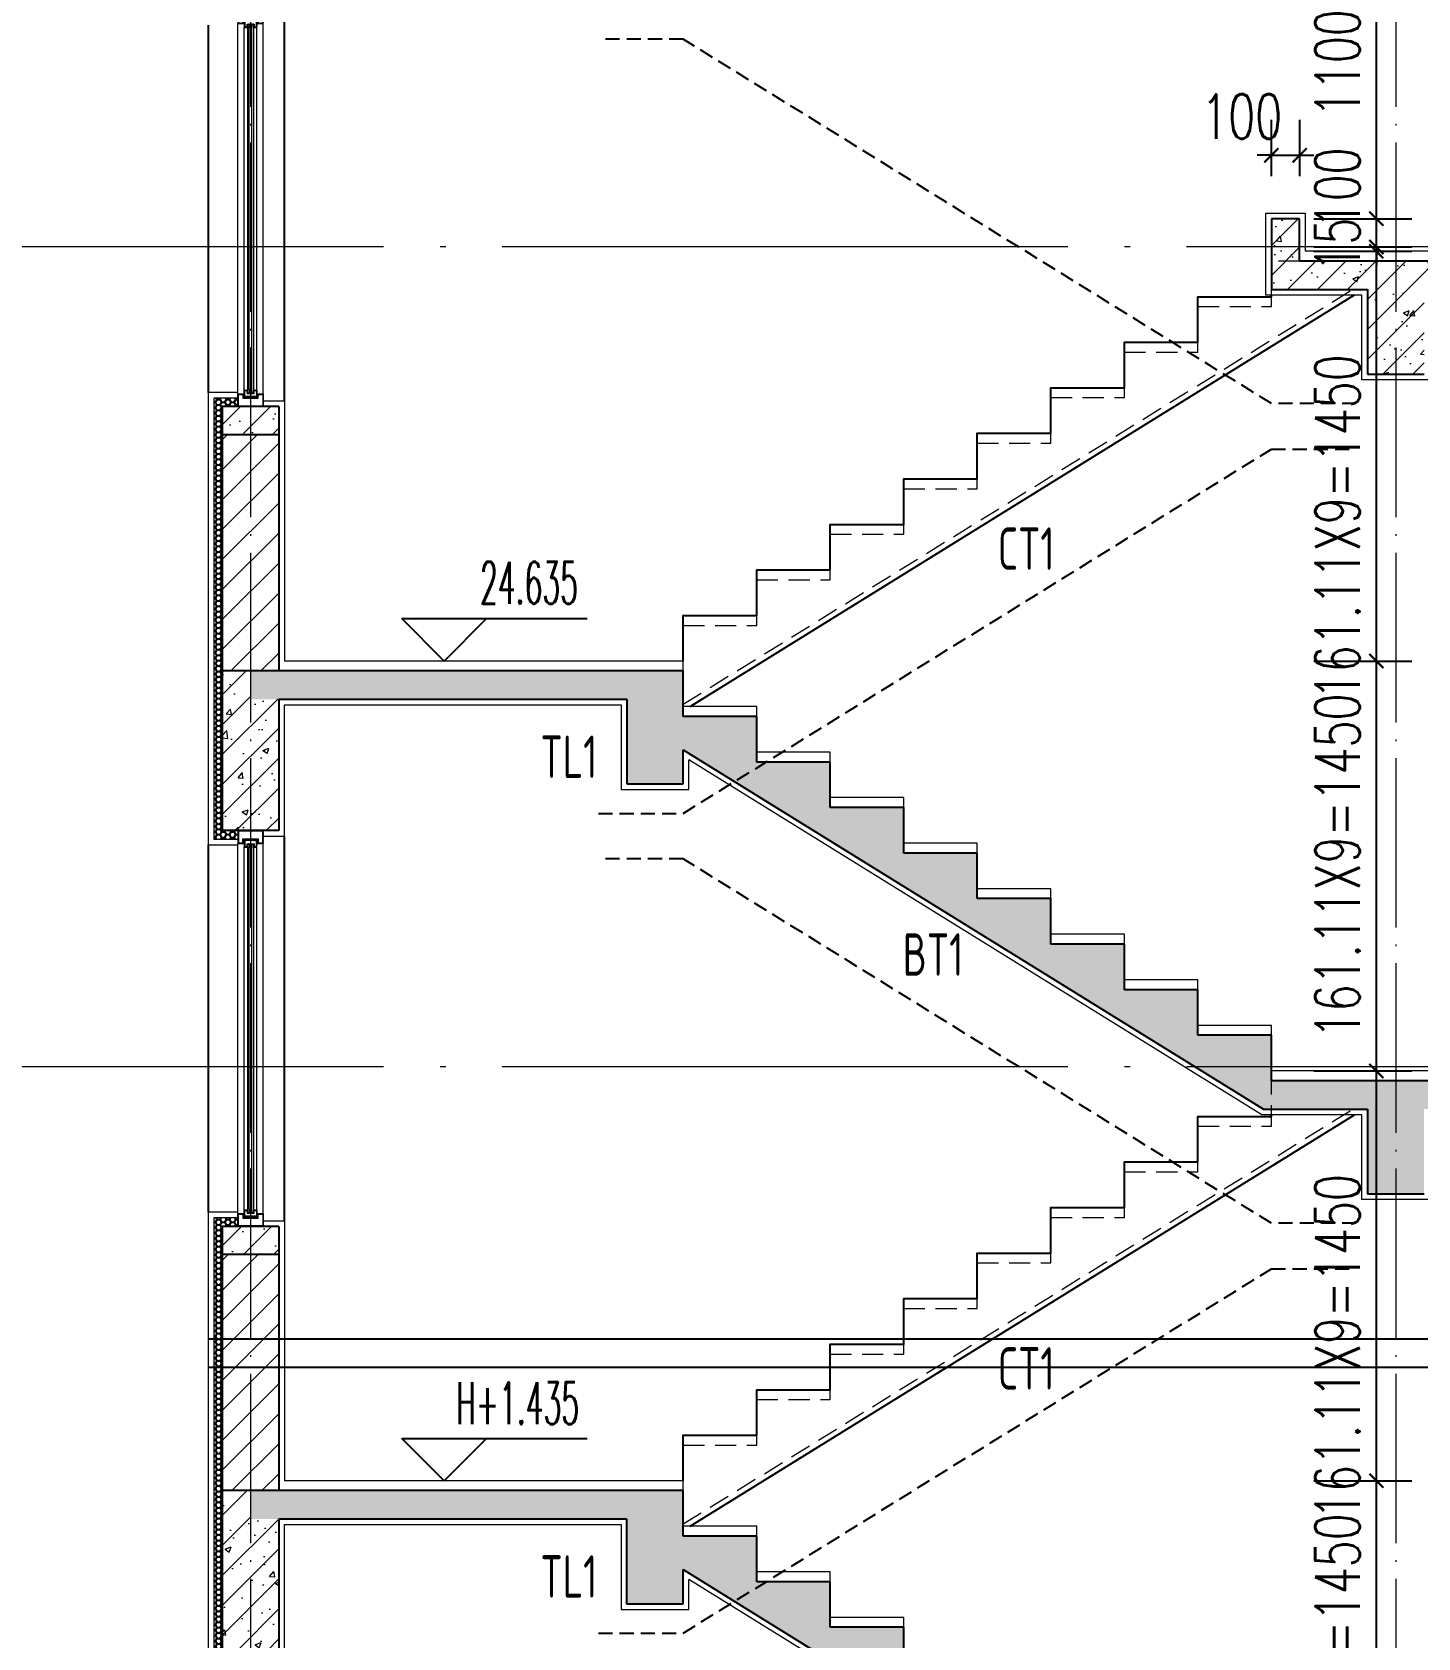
# Model space of a CAD drawing. Extents: x -668857 to 154266, y -275694 to 291306.
# Drawn here: x 44411 to 49312, y 215841 to 221522 of the extents above; entities that cross this region are included whole.
import ezdxf
from ezdxf.enums import TextEntityAlignment as Align

# ---------------------------------------------------------------- set-up
doc = ezdxf.new("R2010")
doc.units = 0
doc.header["$LTSCALE"] = 1000
doc.linetypes.add('DOTE', pattern=[2.42, 2, -0.2, 0.02, -0.2])
doc.linetypes.add('HIDDEN', pattern=[0.375, 0.25, -0.125])
doc.layers.get('0').update_dxf_attribs({"linetype": 'CONTINUOUS'})
doc.layers.get('DEFPOINTS').update_dxf_attribs({"linetype": 'CONTINUOUS'})
for name, color, linetype in [('DIM_ELEV', 3, 'CONTINUOUS'), ('DIM_SYMB', 3, 'CONTINUOUS'), ('PUB_TEXT', 2, 'CONTINUOUS'), ('TEXT', 2, 'CONTINUOUS'), ('WALL', 5, 'CONTINUOUS'), ('审核', 1, 'CONTINUOUS'), ('尺寸标注', 86, 'CONTINUOUS'), ('看线', 251, 'CONTINUOUS'), ('立面-看线', 251, 'CONTINUOUS')]:
    doc.layers.add(name, color=color, linetype=linetype)
for name, color, linetype, lineweight in [('DOTE', 19, 'DOTE', 9), ('PUB_HATCH', 8, 'CONTINUOUS', 9), ('S_WINDOW', 144, 'CONTINUOUS', 15), ('STAIR', 2, 'CONTINUOUS', 18), ('内粉刷', 37, 'CONTINUOUS', 9), ('细细', 250, 'CONTINUOUS', 0)]:
    doc.layers.add(name, color=color, linetype=linetype, lineweight=lineweight)
doc.styles.add('_TCH_DIM', font='SIMPLEX.shx', dxfattribs={"width": 0.7, "bigfont": 'GBCBIG.shx'})
doc.styles.add('_TCH_DIM_T3', font='SIMPLEX', dxfattribs={"width": 0.705882, "bigfont": 'GBCBIG'})
doc.styles.add('TSSD_REIN', font='tssdeng.shx', dxfattribs={"width": 0.7, "height": 300, "bigfont": 'tssdchn.shx'})
doc.dimstyles.new('_TCH_ARCH&&50', dxfattribs={"dimtxt": 157.5, "dimasz": 50, "dimexe": 125, "dimexo": 150, "dimgap": 58.75, "dimtad": 1, "dimdec": 0, "dimzin": 0, "dimdsep": 46, "dimtxsty": '_TCH_DIM_T3', "dimblk": 'ARCHTICK', "dimcen": 0.09, "dimclrt": 7, "dimazin": 0, "dimtfac": 1, "dimtdec": 0, "dimtix": 1, "dimtmove": 2, "dimatfit": 3, "dimldrblk": 'ARCHTICK', "dimfxl": 0, "dimtolj": 1, "dimtzin": 0, "dimarcsym": 0})
pattern_1 = [(315, (-218910.2607, -140541.0897), (-1.767766953, -1.767766953), []), (315, (-218909.0822, -140541.0897), (-1.767766953, -1.767766953), [])]
pattern_2 = [(315, (-218910.2607, -141979.3279), (-1.767766953, -1.767766953), []), (315, (-218909.0822, -141979.3279), (-1.767766953, -1.767766953), [])]
pattern_3 = [(45, (0, 0), (-53.0330086, 53.0330086), []), (50, (0, 0), (215.178055, -18.82564), [22.5, -247.5]), (355, (0, 0), (-41.6254, 225.65764), [18, -198]), (100.4514, (17.93, -1.57), (173.552815, 206.831863), [19.122057, -210.342634]), (46.1842, (0, 60), (320.172315, -49.655704), [33.75, -371.25]), (96.6356, (26.68, 55.86), (280.39881, 292.23536), [28.68309, -315.5139]), (351.1842, (0, 60), (280.39858, 292.23558), [27, -297]), (21, (30, 45), (179.072116, -120.785667), [22.5, -247.5]), (326, (30, 45), (72.9946, 217.545014), [18, -198]), (71.4514, (44.92, 34.93), (252.06679, 96.75915), [19.122057, -210.342634]), (37.5, (0, 0), (3.6479566, 99.868156), [0, -195.6, 0, -201, 0, -198.75]), (7.5, (0, 0), (78.920861, 118.323514), [0, -114.6, 0, -191.1, 0, -75.75]), (327.5, (-66.9, 0), (160.146731, -6.7664615), [0, -75, 0, -234, 0, -310.5]), (317.5, (-96.9, 0), (174.95585, 30.031495), [0, -97.5, 0, -155.4, 0, -220.5])]
pattern_4 = [(45, (-912729.814, 298690.31), (-53.0330086, 53.0330086), []), (50, (-912729.81, 298690.3), (215.178055, -18.82564), [22.5, -247.5]), (355, (-912729.81, 298690.3), (-41.6254, 225.65764), [18, -198]), (100.4514, (-912711.88, 298688.74), (173.552815, 206.831863), [19.122057, -210.342634]), (46.1842, (-912729.81, 298750.3), (320.172315, -49.655704), [33.75, -371.25]), (96.6356, (-912703.13, 298746.17), (280.39881, 292.23536), [28.68309, -315.5139]), (351.1842, (-912729.8, 298750.3), (280.39858, 292.23558), [27, -297]), (21, (-912699.81, 298735.3), (179.072116, -120.785667), [22.5, -247.5]), (326, (-912699.81, 298735.3), (72.9946, 217.545014), [18, -198]), (71.4514, (-912684.9, 298725.24), (252.06679, 96.75915), [19.122057, -210.342634]), (37.5, (-912729.81, 298690.31), (3.6479566, 99.868156), [0, -195.6, 0, -201, 0, -198.75]), (7.5, (-912729.81, 298690.31), (78.920861, 118.323514), [0, -114.6, 0, -191.1, 0, -75.75]), (327.5, (-912796.71, 298690.31), (160.146731, -6.7664615), [0, -75, 0, -234, 0, -310.5]), (317.5, (-912826.71, 298690.3), (174.95585, 30.031495), [0, -97.5, 0, -155.4, 0, -220.5])]

# ---------------------------------------------------------------- blocks, each defined once
blk = doc.blocks.new('zrszerf')
at = {"layer": '细细'}
h = blk.add_hatch(dxfattribs=at)
h.set_pattern_fill('金属', color=256, style=0)
h.set_pattern_definition(pattern_1)
h.paths.add_polyline_path([(257694.9, 608543.3), (257714.9, 608543.3), (257714.9, 608556.8), (257764.9, 608556.8), (257764.9, 608543.3), (257784.9, 608543.3), (257784.9, 608588.3), (257694.9, 608588.3)])
h.paths.add_polyline_path([(257712.9, 608558.8), (257712.9, 608545.3), (257696.9, 608545.3), (257696.9, 608586.3), (257782.9, 608586.3), (257782.9, 608545.3), (257766.9, 608545.3), (257766.9, 608558.8)], flags=16)
h = blk.add_hatch(dxfattribs=at)
h.set_pattern_fill('金属', color=256, style=0)
h.set_pattern_definition(pattern_1)
h.paths.add_polyline_path([(257762.4, 608554.8), (257762.4, 608529.8), (257750.4, 608529.8), (257750.4, 608539.8), (257729.4, 608539.8), (257729.4, 608529.8), (257717.4, 608529.8), (257717.4, 608554.8)])
h.paths.add_polyline_path([(257719.4, 608552.8), (257719.4, 608531.8), (257727.4, 608531.8), (257727.4, 608541.8), (257752.4, 608541.8), (257752.4, 608531.8), (257760.4, 608531.8), (257760.4, 608552.8)], flags=16)
h = blk.add_hatch(color=256, dxfattribs=at)
edge = h.paths.add_edge_path()
edge.add_line((257735.4, 608539.8), (257735.4, 608527.8))
edge.add_arc((257739.9, 608519.5), 9.44, 61.5175, 118.4825, ccw=False)
edge.add_line((257744.4, 608527.8), (257744.4, 608539.8))
edge.add_arc((257739.9, 608548.1), 9.44, 241.5175, 298.4825, ccw=False)
h = blk.add_hatch(dxfattribs=at)
h.set_pattern_fill('金属', color=256, style=0)
h.set_pattern_definition(pattern_2)
h.paths.add_polyline_path([(257694.9, 607233.3), (257714.9, 607233.3), (257714.9, 607219.8), (257764.9, 607219.8), (257764.9, 607233.3), (257784.9, 607233.3), (257784.9, 607188.3), (257694.9, 607188.3)])
h.paths.add_polyline_path([(257712.9, 607217.8), (257712.9, 607231.3), (257696.9, 607231.3), (257696.9, 607190.3), (257782.9, 607190.3), (257782.9, 607231.3), (257766.9, 607231.3), (257766.9, 607217.8)], flags=16)
h = blk.add_hatch(dxfattribs=at)
h.set_pattern_fill('金属', color=256, style=0)
h.set_pattern_definition(pattern_2)
h.paths.add_polyline_path([(257762.4, 607221.8), (257762.4, 607246.8), (257750.4, 607246.8), (257750.4, 607236.8), (257729.4, 607236.8), (257729.4, 607246.8), (257717.4, 607246.8), (257717.4, 607221.8)])
h.paths.add_polyline_path([(257719.4, 607223.8), (257719.4, 607244.8), (257727.4, 607244.8), (257727.4, 607234.8), (257752.4, 607234.8), (257752.4, 607244.8), (257760.4, 607244.8), (257760.4, 607223.8)], flags=16)
h = blk.add_hatch(color=256, dxfattribs=at)
edge = h.paths.add_edge_path()
edge.add_line((257735.4, 607236.8), (257735.4, 607248.8))
edge.add_arc((257739.9, 607257.1), 9.44, 241.5175, 298.4825)
edge.add_line((257744.4, 607248.8), (257744.4, 607236.8))
edge.add_arc((257739.9, 607228.5), 9.44, 61.5175, 118.4825)
at = {"layer": 'S_WINDOW'}
for p, q in [((257694.9, 607233.3), (257694.9, 608543.3)), ((257717.4, 607246.8), (257717.4, 608529.8)), ((257762.4, 607246.8), (257762.4, 608529.8)), ((257784.9, 607233.3), (257784.9, 608543.3))]:
    blk.add_line(p, q, dxfattribs=at)
for points in [[(257784.9, 608588.3), (257784.9, 608543.3), (257764.9, 608543.3), (257764.9, 608556.8), (257714.9, 608556.8), (257714.9, 608543.3), (257694.9, 608543.3), (257694.9, 608588.3)], [(257782.9, 608586.3), (257782.9, 608545.3), (257766.9, 608545.3), (257766.9, 608558.8), (257712.9, 608558.8), (257712.9, 608545.3), (257696.9, 608545.3), (257696.9, 608586.3)], [(257762.4, 608554.8), (257762.4, 608529.8), (257750.4, 608529.8), (257750.4, 608539.8), (257729.4, 608539.8), (257729.4, 608529.8), (257717.4, 608529.8), (257717.4, 608554.8)], [(257760.4, 608552.8), (257760.4, 608531.8), (257752.4, 608531.8), (257752.4, 608541.8), (257727.4, 608541.8), (257727.4, 608531.8), (257719.4, 608531.8), (257719.4, 608552.8)], [(257784.9, 607188.3), (257784.9, 607233.3), (257764.9, 607233.3), (257764.9, 607219.8), (257714.9, 607219.8), (257714.9, 607233.3), (257694.9, 607233.3), (257694.9, 607188.3)], [(257782.9, 607190.3), (257782.9, 607231.3), (257766.9, 607231.3), (257766.9, 607217.8), (257712.9, 607217.8), (257712.9, 607231.3), (257696.9, 607231.3), (257696.9, 607190.3)], [(257762.4, 607221.8), (257762.4, 607246.8), (257750.4, 607246.8), (257750.4, 607236.8), (257729.4, 607236.8), (257729.4, 607246.8), (257717.4, 607246.8), (257717.4, 607221.8)], [(257760.4, 607223.8), (257760.4, 607244.8), (257752.4, 607244.8), (257752.4, 607234.8), (257727.4, 607234.8), (257727.4, 607244.8), (257719.4, 607244.8), (257719.4, 607223.8)]]:
    blk.add_lwpolyline(points, close=True, dxfattribs=at)
at = {"layer": '细细'}
for points in [[(257729.4, 608529.8), (257729.4, 607246.8)], [(257735.4, 607248.8), (257735.4, 608539.8)], [(257744.4, 607248.8), (257744.4, 608539.8)], [(257750.4, 608529.8), (257750.4, 607246.8)]]:
    blk.add_lwpolyline(points, dxfattribs=at)
for points in [[(257735.4, 608539.8), (257735.4, 608527.8, -0.253805), (257744.4, 608527.8), (257744.4, 608539.8, -0.253805)], [(257735.4, 607236.8), (257735.4, 607248.8, 0.253805), (257744.4, 607248.8), (257744.4, 607236.8, 0.253805)]]:
    blk.add_lwpolyline(points, format="xyb", close=True, dxfattribs=at)
blk = doc.blocks.new('BFGBFBCBVFB')
at = {"layer": 'PUB_HATCH'}
h = blk.add_hatch(dxfattribs=at)
h.set_pattern_fill('钢筋混凝土', color=256, scale=30, style=0)
h.set_pattern_definition(pattern_3)
h.paths.add_polyline_path([(888522.3, 25515), (888522.3, 25415), (888722.3, 25415), (888722.3, 25515)])
h = blk.add_hatch(dxfattribs=at)
h.set_pattern_fill('普通砖', color=256, scale=30, style=0)
h.set_pattern_definition([(45, (0, 53.85), (-53.03303, 53.03303), [])])
h.paths.add_polyline_path([(888722.4, 25415), (888522.4, 25415), (888522.4, 24580), (888722.4, 24580)])
h = blk.add_hatch(dxfattribs=at)
h.set_pattern_fill('钢筋混凝土', color=256, scale=30, style=0)
h.set_pattern_definition(pattern_3)
h.paths.add_polyline_path([(888722.3, 24480), (888622.3, 24480), (888622.3, 24580), (888522.3, 24580), (888522.3, 24015), (888722.3, 24015)])
h = blk.add_hatch(dxfattribs=at)
h.set_pattern_fill('钢筋混凝土', color=256, scale=30, style=0)
h.set_pattern_definition(pattern_3)
h.paths.add_polyline_path([(888622.3, 24580), (888622.3, 24480), (889952.4, 24480), (889952.4, 24180), (890152.4, 24180), (890152.4, 24301.2), (892203.9, 23030), (892572.4, 23030), (892572.4, 22730), (892772.4, 22730), (892772.4, 23030), (894172.3, 23030), (894172.3, 23130), (892232.4, 23130), (892232.4, 23291.1), (891972.4, 23291.1), (891972.4, 23452.2), (891712.4, 23452.2), (891712.4, 23613.3), (891452.4, 23613.3), (891452.4, 23774.4), (891192.4, 23774.4), (891192.4, 23935.5), (890932.4, 23935.5), (890932.4, 24096.6), (890672.4, 24096.6), (890672.4, 24257.8), (890412.4, 24257.8), (890412.4, 24418.9), (890152.4, 24418.9), (890152.4, 24580)])
at = {"layer": '立面-看线'}
h = blk.add_hatch(dxfattribs=at)
h.set_pattern_fill('HONEY', color=256, scale=7)
h.set_pattern_definition([(0, (77469.076, -360831.97), (16.66875, 9.623705), [11.1125, -22.225]), (120, (77469.076, -360831.97), (-16.66874801, 9.62370845), [11.1125, -22.225]), (60, (77469.076, -360831.97), (1.99e-06, 19.24741345), [-22.225, 11.1125])])
h.paths.add_polyline_path([(888492.3, 24615), (888522.3, 24615), (888522.3, 25515), (888577.3, 25515), (888577.3, 25545), (888492.3, 25545)])
h = blk.add_hatch(dxfattribs=at)
h.set_pattern_fill('HONEY', color=256, scale=7)
h.set_pattern_definition([(0, (77469.098, -360831.968), (16.66875, 9.623705), [11.1125, -22.225]), (120, (77469.098, -360831.968), (-16.66874801, 9.62370845), [11.1125, -22.225]), (60, (77469.098, -360831.968), (1.99e-06, 19.24741345), [-22.225, 11.1125])])
h.paths.add_polyline_path([(888492.3, 24615), (888522.3, 24615), (888522.3, 24015), (888577.3, 24015), (888577.3, 23985), (888492.3, 23985)])
at = {"layer": 'PUB_HATCH', "color": 215}
blk.add_lwpolyline([(888577.3, 25545), (888492.3, 25545), (888492.3, 23985), (888577.3, 23985)], dxfattribs=at)
at = {"layer": 'STAIR', "linetype": 'HIDDEN', "ltscale": 0.3}
blk.add_line((890152.4, 24462.3), (892520.9, 25930), dxfattribs=at)
blk.add_lwpolyline([(890152.4, 24580), (890152.4, 24741.1), (890412.4, 24741.1), (890412.4, 24902.2), (890672.4, 24902.2), (890672.4, 25063.3), (890932.4, 25063.3), (890932.4, 25224.4), (891192.4, 25224.4), (891192.4, 25385.5), (891452.4, 25385.5), (891452.4, 25546.6), (891712.4, 25546.6), (891712.4, 25707.8), (891972.4, 25707.8), (891972.4, 25868.9), (892232.4, 25868.9), (892232.4, 26030)], dxfattribs=at)
at = {"layer": 'WALL'}
for p, q in [((888522.3, 25515), (888522.3, 25415)), ((888722.3, 25515), (888522.3, 25515)), ((888722.3, 25515), (888722.3, 25415)), ((888722.3, 25415), (888522.3, 25415)), ((888522.4, 25415), (888522.4, 24580)), ((888722.3, 25415), (888722.4, 25415)), ((888722.4, 25415), (888722.4, 24580)), ((888522.3, 24580), (888522.3, 24015)), ((888622.3, 24580), (888522.3, 24580)), ((888622.3, 24580), (888522.4, 24580)), ((890152.4, 24580), (888622.3, 24580)), ((890152.4, 24418.9), (890152.4, 24580)), ((888722.3, 24480), (888722.3, 24015)), ((888722.3, 24480), (889952.4, 24480)), ((889952.4, 24480), (889952.4, 24180)), ((890412.4, 24418.9), (890152.4, 24418.9)), ((890412.4, 24257.8), (890412.4, 24418.9)), ((890152.4, 24180), (890152.4, 24301.2)), ((890152.4, 24301.2), (892203.9, 23030)), ((890672.4, 24257.8), (890412.4, 24257.8)), ((890672.4, 24096.6), (890672.4, 24257.8)), ((889952.4, 24180), (890152.4, 24180)), ((890932.4, 24096.6), (890672.4, 24096.6)), ((890932.4, 23935.5), (890932.4, 24096.6))]:
    blk.add_line(p, q, dxfattribs=at)
at = {"layer": '内粉刷'}
for p, q in [((890152.4, 24615), (888742.3, 24615)), ((888742.3, 24460), (889932.4, 24460)), ((889932.4, 24460), (889932.4, 24160)), ((890172.4, 24160), (890172.4, 24265.3)), ((889932.4, 24160), (890172.4, 24160))]:
    blk.add_line(p, q, dxfattribs=at)
for points in [[(888577.3, 25565), (888472.3, 25565), (888472.3, 23965), (888577.3, 23965)], [(888667.3, 25535), (888742.3, 25535), (888742.3, 24615)], [(892232.4, 23165), (892232.4, 23326.1), (891972.4, 23326.1), (891972.4, 23487.2), (891712.4, 23487.2), (891712.4, 23648.3), (891452.4, 23648.3), (891452.4, 23809.4), (891192.4, 23809.4), (891192.4, 23970.5), (890932.4, 23970.5), (890932.4, 24131.6), (890672.4, 24131.6), (890672.4, 24292.8), (890412.4, 24292.8), (890412.4, 24453.9), (890152.4, 24453.9), (890152.4, 24615)], [(888667.3, 23995), (888742.3, 23995), (888742.3, 24460)], [(894152.4, 23010), (892792.4, 23010), (892792.4, 22710), (892552.4, 22710), (892552.4, 23010), (892198.2, 23010), (890172.4, 24265.3)]]:
    blk.add_lwpolyline(points, dxfattribs=at)
at = {"layer": '看线'}
for p, q in [((888742.3, 25535), (888742.3, 26895)), ((888472.3, 26865), (888472.3, 25565))]:
    blk.add_line(p, q, dxfattribs=at)
at = {"layer": '看线', "color": 32}
blk.add_line((890176.7, 24453.9), (892526.6, 25910), dxfattribs=at)
blk.add_lwpolyline([(890152.4, 24615), (890152.4, 24776.1), (890412.4, 24776.1), (890412.4, 24937.2), (890672.4, 24937.2), (890672.4, 25098.3), (890932.4, 25098.3), (890932.4, 25259.4), (891192.4, 25259.4), (891192.4, 25420.5), (891452.4, 25420.5), (891452.4, 25581.6), (891712.4, 25581.6), (891712.4, 25742.8), (891972.4, 25742.8), (891972.4, 25903.9), (892232.4, 25903.9), (892232.4, 25910)], dxfattribs=at)
at = {"xscale": -1}
blk.add_blockref('zrszerf', (1146362.2, -581673.3), dxfattribs=at)
blk = doc.blocks.new('_ArchTick')
at = {"color": 0, "linetype": 'ByBlock', "const_width": 0.15}
blk.add_lwpolyline([(-0.5, -0.5), (0.5, 0.5)], dxfattribs=at)
blk = doc.blocks.new('*D413')
at = {"layer": 'DEFPOINTS', "color": 0}
for p in [(48793.5, 221961.9), (49164.7, 221961.9), (48793.5, 220861.9)]:
    blk.add_point(p, dxfattribs=at)
at = {"layer": '尺寸标注', "color": 0, "lineweight": -2}
for p, q in [((48943.5, 221961.9), (49289.7, 221961.9)), ((49164.7, 220861.9), (49164.7, 221961.9)), ((48943.5, 220861.9), (49289.7, 220861.9))]:
    blk.add_line(p, q, dxfattribs=at)
at = {"layer": '尺寸标注', "color": 0, "lineweight": -2, "xscale": 50, "yscale": 50, "zscale": 50}
for p, rotation in [((49164.7, 221961.9), 90), ((49164.7, 220861.9), 270)]:
    blk.add_blockref('_ArchTick', p, dxfattribs=dict(at, rotation=rotation))
at = {"layer": '尺寸标注', "color": 7, "insert": (49027.2, 221411.9), "char_height": 157.5, "attachment_point": 5, "rotation": 90, "style": '_TCH_DIM_T3'}
blk.add_mtext('\\A1;1100', dxfattribs=at)
blk = doc.blocks.new('*D414')
at = {"layer": 'DEFPOINTS', "color": 0}
for p in [(48793.5, 220861.9), (49164.7, 220861.9), (48793.5, 220761.9)]:
    blk.add_point(p, dxfattribs=at)
at = {"layer": '尺寸标注', "color": 0, "lineweight": -2}
for p, q in [((48943.5, 220861.9), (49289.7, 220861.9)), ((49164.7, 220861.9), (49164.7, 220911.9)), ((49164.7, 220761.9), (49164.7, 220861.9)), ((48943.5, 220761.9), (49289.7, 220761.9)), ((49164.7, 220761.9), (49164.7, 220711.9))]:
    blk.add_line(p, q, dxfattribs=at)
at = {"layer": '尺寸标注', "color": 0, "lineweight": -2, "xscale": 50, "yscale": 50, "zscale": 50}
for p, rotation in [((49164.7, 220861.9), 270), ((49164.7, 220761.9), 90)]:
    blk.add_blockref('_ArchTick', p, dxfattribs=dict(at, rotation=rotation))
at = {"layer": '尺寸标注', "color": 7, "insert": (49027.2, 220970.8), "char_height": 157.5, "attachment_point": 5, "rotation": 90, "style": '_TCH_DIM_T3'}
blk.add_mtext('\\A1;100', dxfattribs=at)
blk = doc.blocks.new('*D415')
at = {"layer": 'DEFPOINTS', "color": 0}
for p in [(48793.5, 220761.9), (49164.7, 220761.9), (48793.5, 220746.9)]:
    blk.add_point(p, dxfattribs=at)
at = {"layer": '尺寸标注', "color": 0, "lineweight": -2}
for p, q in [((49164.7, 220761.9), (49164.7, 220811.9)), ((48943.5, 220761.9), (49289.7, 220761.9)), ((49164.7, 220746.9), (49164.7, 220761.9)), ((48943.5, 220746.9), (49289.7, 220746.9)), ((49164.7, 220746.9), (49164.7, 220696.9))]:
    blk.add_line(p, q, dxfattribs=at)
at = {"layer": '尺寸标注', "color": 0, "lineweight": -2, "xscale": 50, "yscale": 50, "zscale": 50}
for p, rotation in [((49164.7, 220761.9), 270), ((49164.7, 220746.9), 90)]:
    blk.add_blockref('_ArchTick', p, dxfattribs=dict(at, rotation=rotation))
at = {"layer": '尺寸标注', "color": 7, "insert": (49027.2, 220769.9), "char_height": 157.5, "attachment_point": 5, "rotation": 90, "style": '_TCH_DIM_T3'}
blk.add_mtext('\\A1;15', dxfattribs=at)
blk = doc.blocks.new('*D416')
at = {"layer": 'DEFPOINTS', "color": 0}
for p in [(48793.5, 220746.9), (49164.7, 220746.9), (48793.5, 219296.9)]:
    blk.add_point(p, dxfattribs=at)
at = {"layer": '尺寸标注', "color": 0, "lineweight": -2}
for p, q in [((48943.5, 220746.9), (49289.7, 220746.9)), ((49164.7, 219296.9), (49164.7, 220746.9)), ((48943.5, 219296.9), (49289.7, 219296.9))]:
    blk.add_line(p, q, dxfattribs=at)
at = {"layer": '尺寸标注', "color": 0, "lineweight": -2, "xscale": 50, "yscale": 50, "zscale": 50}
for p, rotation in [((49164.7, 220746.9), 90), ((49164.7, 219296.9), 270)]:
    blk.add_blockref('_ArchTick', p, dxfattribs=dict(at, rotation=rotation))
at = {"layer": '尺寸标注', "color": 7, "insert": (49027.2, 219771.9), "char_height": 157.5, "attachment_point": 5, "rotation": 90, "style": '_TCH_DIM_T3'}
blk.add_mtext('\\A1;161.11X9=1450', dxfattribs=at)
blk = doc.blocks.new('*D417')
at = {"layer": 'DEFPOINTS', "color": 0}
for p in [(48793.5, 219296.9), (49164.7, 219296.9), (48793.5, 217846.9)]:
    blk.add_point(p, dxfattribs=at)
at = {"layer": '尺寸标注', "color": 0, "lineweight": -2}
for p, q in [((48943.5, 219296.9), (49289.7, 219296.9)), ((49164.7, 217846.9), (49164.7, 219296.9)), ((48943.5, 217846.9), (49289.7, 217846.9))]:
    blk.add_line(p, q, dxfattribs=at)
at = {"layer": '尺寸标注', "color": 0, "lineweight": -2, "xscale": 50, "yscale": 50, "zscale": 50}
for p, rotation in [((49164.7, 219296.9), 90), ((49164.7, 217846.9), 270)]:
    blk.add_blockref('_ArchTick', p, dxfattribs=dict(at, rotation=rotation))
at = {"layer": '尺寸标注', "color": 7, "insert": (49027.2, 218571.9), "char_height": 157.5, "attachment_point": 5, "rotation": 90, "style": '_TCH_DIM_T3'}
blk.add_mtext('\\A1;161.11X9=1450', dxfattribs=at)
blk = doc.blocks.new('*D418')
at = {"layer": 'DEFPOINTS', "color": 0}
for p in [(48793.5, 217846.9), (49164.7, 217846.9), (48793.5, 216396.9)]:
    blk.add_point(p, dxfattribs=at)
at = {"layer": '尺寸标注', "color": 0, "lineweight": -2}
for p, q in [((48943.5, 217846.9), (49289.7, 217846.9)), ((49164.7, 216396.9), (49164.7, 217846.9)), ((48943.5, 216396.9), (49289.7, 216396.9))]:
    blk.add_line(p, q, dxfattribs=at)
at = {"layer": '尺寸标注', "color": 0, "lineweight": -2, "xscale": 50, "yscale": 50, "zscale": 50}
for p, rotation in [((49164.7, 217846.9), 90), ((49164.7, 216396.9), 270)]:
    blk.add_blockref('_ArchTick', p, dxfattribs=dict(at, rotation=rotation))
at = {"layer": '尺寸标注', "color": 7, "insert": (49027.2, 216871.9), "char_height": 157.5, "attachment_point": 5, "rotation": 90, "style": '_TCH_DIM_T3'}
blk.add_mtext('\\A1;161.11X9=1450', dxfattribs=at)
blk = doc.blocks.new('*D419')
at = {"layer": 'DEFPOINTS', "color": 0}
for p in [(48793.5, 216396.9), (49164.7, 216396.9), (48793.5, 214946.9)]:
    blk.add_point(p, dxfattribs=at)
at = {"layer": '尺寸标注', "color": 0, "lineweight": -2}
for p, q in [((48943.5, 216396.9), (49289.7, 216396.9)), ((49164.7, 214946.9), (49164.7, 216396.9)), ((48943.5, 214946.9), (49289.7, 214946.9))]:
    blk.add_line(p, q, dxfattribs=at)
at = {"layer": '尺寸标注', "color": 0, "lineweight": -2, "xscale": 50, "yscale": 50, "zscale": 50}
for p, rotation in [((49164.7, 216396.9), 90), ((49164.7, 214946.9), 270)]:
    blk.add_blockref('_ArchTick', p, dxfattribs=dict(at, rotation=rotation))
at = {"layer": '尺寸标注', "color": 7, "insert": (49027.2, 215671.9), "char_height": 157.5, "attachment_point": 5, "rotation": 90, "style": '_TCH_DIM_T3'}
blk.add_mtext('\\A1;161.11X9=1450', dxfattribs=at)
blk = doc.blocks.new('*D425')
at = {"layer": 'DEFPOINTS', "color": 0}
for p in [(48893.6, 221086), (48793.6, 220861.9), (48893.6, 220861.9)]:
    blk.add_point(p, dxfattribs=at)
at = {"layer": '尺寸标注', "color": 0, "lineweight": -2}
for p, q in [((48793.6, 221011.9), (48793.6, 221211)), ((48893.6, 221011.9), (48893.6, 221211)), ((48793.6, 221086), (48743.6, 221086)), ((48793.6, 221086), (48893.6, 221086)), ((48893.6, 221086), (48943.6, 221086))]:
    blk.add_line(p, q, dxfattribs=at)
at = {"layer": '尺寸标注', "color": 0, "lineweight": -2, "xscale": 50, "yscale": 50, "zscale": 50}
blk.add_blockref('_ArchTick', (48793.6, 221086), dxfattribs=at)
at = {"layer": '尺寸标注', "color": 0, "lineweight": -2, "xscale": 50, "yscale": 50, "zscale": 50, "rotation": 180}
blk.add_blockref('_ArchTick', (48893.6, 221086), dxfattribs=at)
at = {"layer": '尺寸标注', "color": 7, "insert": (48688.7, 221223.5), "char_height": 157.5, "attachment_point": 5, "style": '_TCH_DIM_T3'}
blk.add_mtext('\\A1;100', dxfattribs=at)

msp = doc.modelspace()

# ---------------------------------------------------------------- hatches: boundary and pattern name
at = {"layer": 'PUB_HATCH'}
h = msp.add_hatch(dxfattribs=at)
h.set_pattern_fill('钢筋混凝土', color=256, scale=30, style=0)
h.set_pattern_definition(pattern_4)
h.paths.add_polyline_path([(50733.5, 220611.88), (50733.5, 220711.88), (48893.51, 220711.88), (48893.51, 220861.88), (48793.51, 220861.88), (48793.51, 220611.88), (49133.51, 220611.88), (49133.51, 220311.88), (49333.51, 220311.88), (49333.51, 220611.88)])
h = msp.add_hatch(dxfattribs=at)
h.set_pattern_fill('钢筋混凝土', color=256, scale=30, style=0)
h.set_pattern_definition(pattern_4)
h.paths.add_polyline_path([(45083.47, 220197.06), (45083.47, 220097.07), (45283.47, 220097.07), (45283.47, 220197.06)])
h = msp.add_hatch(dxfattribs=at)
h.set_pattern_fill('普通砖', color=256, scale=30, style=0)
h.set_pattern_definition([(45, (-912729.814, 298744.16), (-53.03303, 53.03303), [])])
h.paths.add_polyline_path([(45283.54, 220097.07), (45083.54, 220097.06), (45083.55, 219262.07), (45283.55, 219262.07)])
h = msp.add_hatch(dxfattribs=at)
h.set_pattern_fill('钢筋混凝土', color=256, scale=30, style=0)
h.set_pattern_definition(pattern_4)
h.paths.add_polyline_path([(45283.5, 219162.06), (45183.5, 219162.06), (45183.5, 219262.07), (45083.5, 219262.07), (45083.5, 218697.07), (45283.5, 218697.06)])
h = msp.add_hatch(dxfattribs=at)
h.set_pattern_fill('钢筋混凝土', color=256, scale=30, style=0)
h.set_pattern_definition(pattern_4)
h.paths.add_polyline_path([(45183.5, 219262.07), (45183.5, 219162.06), (46513.56, 219162.06), (46513.56, 218862.06), (46713.56, 218862.06), (46713.56, 218983.3), (48765.09, 217712.06), (49133.56, 217712.06), (49133.56, 217412.06), (49333.56, 217412.06), (49333.56, 217712.06), (50733.5, 217712.06), (50733.5, 217812.06), (48793.56, 217812.06), (48793.56, 217973.17), (48533.56, 217973.17), (48533.56, 218134.28), (48273.56, 218134.28), (48273.56, 218295.39), (48013.56, 218295.39), (48013.56, 218456.5), (47753.56, 218456.5), (47753.56, 218617.61), (47493.56, 218617.61), (47493.56, 218778.72), (47233.56, 218778.72), (47233.56, 218939.83), (46973.56, 218939.83), (46973.56, 219100.95), (46713.56, 219100.95), (46713.56, 219262.06)])
at = {"layer": '立面-看线'}
h = msp.add_hatch(dxfattribs=at)
h.set_pattern_fill('HONEY', color=256, scale=7)
h.set_pattern_definition([(0, (-765969.7655, -166149.889), (16.66875, 9.623705), [11.1125, -22.225]), (120, (-765969.7655, -166149.889), (-16.66874801, 9.62370845), [11.1125, -22.225]), (60, (-765969.7655, -166149.889), (1.99e-06, 19.24741345), [-22.225, 11.1125])])
h.paths.add_polyline_path([(45053.47, 219297.06), (45083.47, 219297.06), (45083.47, 220197.06), (45138.47, 220197.06), (45138.47, 220227.06), (45053.47, 220227.06)])
h = msp.add_hatch(dxfattribs=at)
h.set_pattern_fill('HONEY', color=256, scale=7)
h.set_pattern_definition([(0, (-765969.743, -166149.887), (16.66875, 9.623705), [11.1125, -22.225]), (120, (-765969.743, -166149.887), (-16.66874801, 9.62370845), [11.1125, -22.225]), (60, (-765969.743, -166149.887), (1.99e-06, 19.24741345), [-22.225, 11.1125])])
h.paths.add_polyline_path([(45053.5, 219297.07), (45083.5, 219297.07), (45083.5, 218697.07), (45138.5, 218697.07), (45138.5, 218667.07), (45053.5, 218667.07)])

# ---------------------------------------------------------------- linework, layer by layer
at = {"layer": 'DIM_ELEV', "color": 6}
for p, q in [((45867.89, 219296.92), (45717.89, 219446.92)), ((45717.89, 219446.92), (46373.89, 219446.92)), ((45867.89, 219296.92), (46017.89, 219446.92)), ((45867.88, 216396.92), (45717.88, 216546.92)), ((45717.88, 216546.92), (46373.88, 216546.92)), ((45867.88, 216396.92), (46017.88, 216546.92))]:
    msp.add_line(p, q, dxfattribs=at)
at = {"layer": 'DIM_SYMB', "color": 5}
for points in [[(45033.48, 216898.91), (49905.39, 216898.91), (49924.5, 216951.41), (49943.02, 216846.41), (49961.64, 216898.91), (54833.56, 216898.91)], [(45033.48, 216798.91), (49905.39, 216798.91), (49924.5, 216851.41), (49943.02, 216746.41), (49961.64, 216798.91), (54833.56, 216798.91)]]:
    msp.add_lwpolyline(points, dxfattribs=at)
at = {"layer": 'DOTE', "linetype": 'DOTE', "ltscale": 0.3}
for p, q in [((45183.5, 224761.89), (45183.52, 200184.89)), ((49233.5, 224761.89), (49233.52, 200184.89))]:
    msp.add_line(p, q, dxfattribs=at)
at = {"layer": 'DOTE', "linetype": 'DOTE'}
for p, q in [((55333.56, 220761.89), (39856.5, 220761.89)), ((55333.56, 217861.89), (39856.5, 217861.89))]:
    msp.add_line(p, q, dxfattribs=at)
at = {"layer": 'PUB_HATCH', "color": 215}
msp.add_lwpolyline([(45138.47, 220227.06), (45053.47, 220227.06), (45053.47, 218667.06), (45138.47, 218667.06)], dxfattribs=at)
at = {"layer": 'STAIR', "linetype": 'HIDDEN', "ltscale": 0.3}
msp.add_line((46713.56, 219144.41), (49082.04, 220612.06), dxfattribs=at)
for points in [[(46713.56, 219262.06), (46713.56, 219423.17), (46973.56, 219423.17), (46973.56, 219584.28), (47233.56, 219584.28), (47233.56, 219745.39), (47493.56, 219745.39), (47493.56, 219906.5), (47753.56, 219906.5), (47753.56, 220067.61), (48013.56, 220067.61), (48013.56, 220228.72), (48273.56, 220228.72), (48273.56, 220389.83), (48533.56, 220389.83), (48533.56, 220550.95), (48793.56, 220550.95), (48793.56, 220711.88)], [(48893.51, 220711.88), (48793.51, 220711.88)]]:
    msp.add_lwpolyline(points, dxfattribs=at)
at = {"layer": 'WALL'}
for p, q in [((48893.51, 220861.88), (48793.51, 220861.88)), ((48793.51, 220861.88), (48793.51, 220611.88)), ((48893.51, 220711.88), (48893.51, 220861.88)), ((50733.5, 220711.88), (48893.51, 220711.88)), ((48793.51, 220611.88), (49133.51, 220611.88)), ((49133.51, 220611.88), (49133.51, 220311.88)), ((49133.51, 220311.88), (49333.51, 220311.88)), ((45083.47, 220197.06), (45083.47, 220097.07)), ((45283.47, 220197.06), (45083.47, 220197.06)), ((45283.47, 220197.06), (45283.47, 220097.07)), ((45283.47, 220097.07), (45083.47, 220097.07)), ((45083.54, 220097.06), (45083.55, 219262.07)), ((45283.47, 220097.07), (45283.54, 220097.07)), ((45283.54, 220097.07), (45283.55, 219262.07)), ((45083.5, 219262.07), (45083.5, 218697.07)), ((45183.5, 219262.07), (45083.5, 219262.07)), ((45183.5, 219262.07), (45083.55, 219262.07)), ((46713.54, 219262.06), (45183.5, 219262.07)), ((46713.56, 219262.06), (46713.54, 219262.06)), ((46713.56, 219100.95), (46713.56, 219262.06)), ((45283.5, 219162.06), (45283.5, 218697.06)), ((45283.5, 219162.06), (46513.56, 219162.06)), ((46513.56, 219162.06), (46513.56, 218862.06)), ((46973.56, 219100.95), (46713.56, 219100.95)), ((46973.56, 218939.83), (46973.56, 219100.95)), ((46713.56, 218862.06), (46713.56, 218983.3)), ((46713.56, 218983.3), (48765.09, 217712.06)), ((47233.56, 218939.83), (46973.56, 218939.83)), ((47233.56, 218778.72), (47233.56, 218939.83)), ((46513.56, 218862.06), (46713.56, 218862.06)), ((47493.56, 218778.72), (47233.56, 218778.72)), ((47493.56, 218617.61), (47493.56, 218778.72)), ((45283.5, 218697.06), (45083.5, 218697.07)), ((47753.56, 218617.61), (47493.56, 218617.61)), ((47753.56, 218456.5), (47753.56, 218617.61)), ((48013.56, 218456.5), (47753.56, 218456.5)), ((48013.56, 218295.39), (48013.56, 218456.5)), ((48273.56, 218295.39), (48013.56, 218295.39)), ((48273.56, 218134.28), (48273.56, 218295.39)), ((48533.56, 218134.28), (48273.56, 218134.28)), ((48533.56, 217973.17), (48533.56, 218134.28)), ((48793.56, 217973.17), (48533.56, 217973.17)), ((48793.56, 217812.06), (48793.56, 217973.17)), ((50733.5, 217812.06), (48793.56, 217812.06)), ((48765.09, 217712.06), (49133.56, 217712.06)), ((49133.56, 217712.06), (49133.56, 217412.06)), ((49133.56, 217412.06), (49333.56, 217412.06))]:
    msp.add_line(p, q, dxfattribs=at)
at = {"layer": '内粉刷'}
for p, q in [((46713.57, 219297.06), (45303.5, 219297.06)), ((45303.5, 219142.06), (46493.56, 219142.06)), ((46493.56, 219142.06), (46493.56, 218842.06)), ((46733.56, 218842.06), (46733.56, 218947.38)), ((46493.56, 218842.06), (46733.56, 218842.06)), ((50713.56, 217847.06), (48793.56, 217847.06))]:
    msp.add_line(p, q, dxfattribs=at)
for points in [[(50713.49, 220591.88), (49353.51, 220591.88), (49353.51, 220291.88), (49113.51, 220291.88), (49113.51, 220591.88), (48773.51, 220591.88), (48773.51, 220881.88), (48913.51, 220881.88), (48913.51, 220746.88)], [(50713.54, 220746.89), (48913.57, 220746.89)], [(45138.47, 220247.06), (45033.47, 220247.06), (45033.47, 218647.06), (45138.47, 218647.06)], [(45228.47, 220217.06), (45303.47, 220217.06), (45303.47, 219297.06)], [(48793.56, 217847.06), (48793.56, 218008.17), (48533.56, 218008.17), (48533.56, 218169.28), (48273.56, 218169.28), (48273.56, 218330.39), (48013.56, 218330.39), (48013.56, 218491.5), (47753.56, 218491.5), (47753.56, 218652.61), (47493.56, 218652.61), (47493.56, 218813.72), (47233.56, 218813.72), (47233.56, 218974.83), (46973.56, 218974.83), (46973.56, 219135.95), (46713.56, 219135.95), (46713.56, 219297.06)], [(45228.47, 218677.06), (45303.47, 218677.06), (45303.47, 219142.06)], [(50713.56, 217692.06), (49353.56, 217692.06), (49353.56, 217392.06), (49113.56, 217392.06), (49113.56, 217692.06), (48759.4, 217692.06), (46733.56, 218947.38)]]:
    msp.add_lwpolyline(points, dxfattribs=at)
at = {"layer": '审核', "color": 58, "linetype": 'HIDDEN', "ltscale": 0.2}
for points in [[(49093.56, 220208.01), (48793.56, 220208.01), (46713.57, 221496.9), (46413.57, 221496.9)], [(46413.57, 218758.01), (46713.57, 218758.01), (48793.64, 220046.9), (49093.64, 220046.9)], [(49093.56, 217308.01), (48793.56, 217308.01), (46713.57, 218596.9), (46413.57, 218596.9)], [(46413.57, 215858.01), (46713.57, 215858.01), (48793.64, 217146.9), (49093.64, 217146.9)]]:
    msp.add_lwpolyline(points, dxfattribs=at)
at = {"layer": '看线'}
for p, q in [((45033.47, 221547.06), (45033.47, 220247.06)), ((45303.47, 220217.06), (45303.47, 221577.06))]:
    msp.add_line(p, q, dxfattribs=at)
at = {"layer": '看线', "color": 32}
msp.add_line((46737.87, 219135.95), (49087.73, 220592.06), dxfattribs=at)
msp.add_lwpolyline([(46713.56, 219297.06), (46713.56, 219458.17), (46973.56, 219458.17), (46973.56, 219619.28), (47233.56, 219619.28), (47233.56, 219780.39), (47493.56, 219780.39), (47493.56, 219941.5), (47753.56, 219941.5), (47753.56, 220102.61), (48013.56, 220102.61), (48013.56, 220263.72), (48273.56, 220263.72), (48273.56, 220424.83), (48533.56, 220424.83), (48533.56, 220585.95), (48793.56, 220585.95), (48793.56, 220592.06)], dxfattribs=at)

# ---------------------------------------------------------------- block references
at = {"xscale": -1}
msp.add_blockref('zrszerf', (302923.4, -386991.26), dxfattribs=at)
msp.add_blockref('BFGBFBCBVFB', (-843438.89, 191782.1))

# ---------------------------------------------------------------- texts
at = {"layer": 'DIM_ELEV', "color": 7, "style": '_TCH_DIM', "width": 0.494118}
msp.add_text('H+1.435', height=148.75, dxfattribs=at).set_placement((45910.88, 216596.97))
at = {"layer": 'PUB_TEXT', "color": 6, "style": '_TCH_DIM', "width": 0.494118}
msp.add_text('24.635', height=148.75, dxfattribs=at).set_placement((45994.89, 219499.42))
at = {"layer": 'TEXT', "color": 230, "style": 'TSSD_REIN', "width": 0.7}
for s, p in [('CT1', (47926.35, 219619.66)), ('TL1', (46309.14, 218883.51)), ('BT1', (47597.14, 218183.74)), ('CT1', (47926.35, 216719.67)), ('TL1', (46309.09, 215983.53))]:
    msp.add_text(s, height=150, dxfattribs=at).set_placement(p, align=Align.CENTER)

# ---------------------------------------------------------------- dimensions: what is measured, and where the dimension line sits
at = {"layer": '尺寸标注', "color": 106}
dim = msp.add_aligned_dim(p1=(48793.51, 220861.88), p2=(48793.51, 221961.88), distance=-371.15, dimstyle='_TCH_ARCH&&50', dxfattribs=at)
dim.commit()
dim.dimension.update_dxf_attribs({"geometry": '*D413', "text_midpoint": (49027.16, 221411.88)})
for base, p1, p2, angle, picture, middle in [((48893.57, 221086.02), (48793.57, 220861.89), (48893.57, 220861.89), 0, '*D425', (48688.67, 221223.52)), ((49164.66, 220861.88), (48793.51, 220761.88), (48793.51, 220861.88), 90, '*D414', (49027.16, 220970.82)), ((49164.66, 220761.88), (48793.51, 220746.88), (48793.51, 220761.88), 90, '*D415', (49027.16, 220769.94))]:
    dim = msp.add_linear_dim(base=base, p1=p1, p2=p2, angle=angle, dimstyle='_TCH_ARCH&&50', dxfattribs=at)
    dim.commit()
    dim.dimension.update_dxf_attribs({"geometry": picture, "text_midpoint": middle, "dimtype": 161})
for base, p1, p2, picture, middle in [((49164.66, 220746.88), (48793.51, 219296.91), (48793.51, 220746.88), '*D416', (49027.16, 219771.9)), ((49164.66, 217846.91), (48793.51, 216396.91), (48793.51, 217846.91), '*D418', (49027.16, 216871.91))]:
    dim = msp.add_linear_dim(base=base, p1=p1, p2=p2, angle=90, text='161.11X9=1450', dimstyle='_TCH_ARCH&&50', dxfattribs=at)
    dim.commit()
    dim.dimension.update_dxf_attribs({"geometry": picture, "text_midpoint": middle, "dimtype": 161})
for p1, p2, picture, middle in [((48793.51, 217846.91), (48793.51, 219296.91), '*D417', (49027.16, 218571.91)), ((48793.51, 214946.91), (48793.51, 216396.91), '*D419', (49027.16, 215671.91))]:
    dim = msp.add_aligned_dim(p1=p1, p2=p2, distance=-371.15, text='161.11X9=1450', dimstyle='_TCH_ARCH&&50', dxfattribs=at)
    dim.commit()
    dim.dimension.update_dxf_attribs({"geometry": picture, "text_midpoint": middle})

doc.saveas('drawing.dxf')
